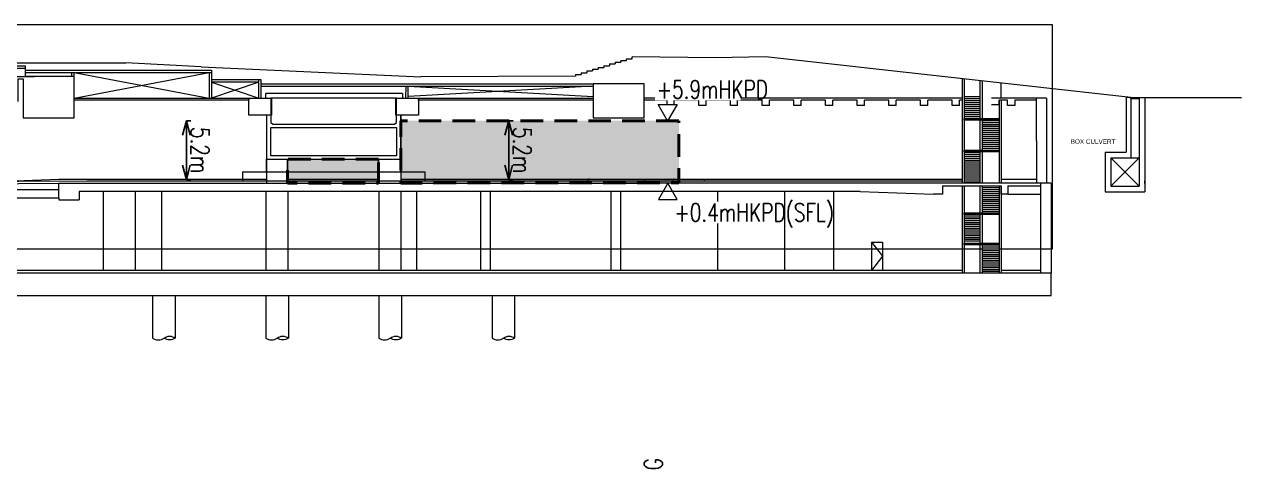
# Model space of a CAD drawing. Header units: millimetres. Extents: x 829698 to 839067, y 817400 to 823544.
# Drawn here: x 834109 to 834647, y 823348 to 823544 of the extents above; entities that cross this region are included whole.
import ezdxf
from ezdxf.enums import TextEntityAlignment as Align

# ---------------------------------------------------------------- set-up
doc = ezdxf.new("R2010")
doc.units = ezdxf.units.MM
doc.linetypes.add('DASHED2', pattern=[0.375, 0.25, -0.125])
for name, color, linetype, lineweight in [('01-feature', 8, 'Continuous', 13), ('01-occup', 7, 'DASHED2', 50), ('01-txt', 7, 'Continuous', 20), ('02-txt', 7, 'Continuous', 25)]:
    doc.layers.add(name, color=color, linetype=linetype, lineweight=lineweight)
doc.layers.add('01-hatch', color=7, linetype='Continuous', lineweight=0, true_color=0xa8def7)
doc.layers.add('viewport', color=2, linetype='Continuous', lineweight=20, plot=False)
doc.styles.add('ROMANS', font='romans.shx', dxfattribs={"width": 0.75})
doc.styles.add('SECTION 2104 & 2105$0$3A35X-MAGP-P-B02-0$0$Kowloon_standard', font='arial.ttf', dxfattribs={"width": 0.8, "height": 2.5})
doc.styles.get("Standard").update_dxf_attribs({"font": 'arial.ttf'})
doc.dimstyles.new('ISO-25', dxfattribs={"dimtxt": 2.5, "dimasz": 2.5, "dimexe": 1.25, "dimexo": 0.625, "dimtad": 1, "dimtxsty": 'Standard', "dimcen": 2.5, "dimadec": 0, "dimazin": 0, "dimtfac": 1, "dimtmove": 0, "dimatfit": 3, "dimfxl": 1, "dimarcsym": 0})

# ---------------------------------------------------------------- blocks, each defined once
blk = doc.blocks.new('_Open30')
at = {"color": 0, "linetype": 'ByBlock', "lineweight": -2}
for p, q in [((-1, 0.268), (0, 0)), ((0, 0), (-1, -0.268)), ((0, 0), (-1, 0))]:
    blk.add_line(p, q, dxfattribs=at)
blk = doc.blocks.new('*D90')
at = {"layer": '01-txt', "color": 0, "lineweight": -2, "ltscale": 4, "transparency": 16777216}
for p, q in [((834180.43, 823501.58), (834182.43, 823501.58)), ((834180.43, 823495.18), (834180.43, 823481.98)), ((834180.56, 823475.58), (834182.43, 823475.58))]:
    blk.add_line(p, q, dxfattribs=at)
at = {"layer": 'Defpoints', "color": 0, "ltscale": 4, "transparency": 16777216}
for p in [(834180.11, 823501.58), (834180.11, 823475.58, 0.87), (834180.43, 823475.58)]:
    blk.add_point(p, dxfattribs=at)
at = {"layer": '01-txt', "color": 0, "lineweight": -2, "ltscale": 4, "transparency": 16777216, "xscale": 6.4, "yscale": 6.4, "zscale": 6.4}
for p, rotation in [((834180.43, 823501.58), 90.00443355316807), ((834180.43, 823475.58), 270.0044335531681)]:
    blk.add_blockref('_Open30', p, dxfattribs=dict(at, rotation=rotation))
at = {"layer": '01-txt', "color": 0, "ltscale": 4, "transparency": 16777216, "insert": (834186.43, 823488.58), "char_height": 8, "attachment_point": 5, "rotation": 270.0044, "style": 'ROMANS'}
blk.add_mtext('5.2m', dxfattribs=at)
blk = doc.blocks.new('*D91')
at = {"layer": '01-txt', "color": 0, "lineweight": -2, "ltscale": 4, "transparency": 16777216}
for p, q in [((834322.88, 823501.58), (834324.88, 823501.58)), ((834322.88, 823495.18), (834322.88, 823481.98)), ((834322.92, 823475.58), (834324.88, 823475.58))]:
    blk.add_line(p, q, dxfattribs=at)
at = {"layer": 'Defpoints', "color": 0, "ltscale": 4, "transparency": 16777216}
for p in [(834322.46, 823501.58), (834322.46, 823475.58, 0.54), (834322.88, 823475.58)]:
    blk.add_point(p, dxfattribs=at)
at = {"layer": '01-txt', "color": 0, "lineweight": -2, "ltscale": 4, "transparency": 16777216, "xscale": 6.4, "yscale": 6.4, "zscale": 6.4}
for p, rotation in [((834322.88, 823501.58), 90.0027542604437), ((834322.88, 823475.58), 270.0027542604437)]:
    blk.add_blockref('_Open30', p, dxfattribs=dict(at, rotation=rotation))
at = {"layer": '01-txt', "color": 0, "ltscale": 4, "transparency": 16777216, "insert": (834328.88, 823488.58), "char_height": 8, "attachment_point": 5, "rotation": 270.0028, "style": 'ROMANS'}
blk.add_mtext('5.2m', dxfattribs=at)

msp = doc.modelspace()

# ---------------------------------------------------------------- hatches: boundary and pattern name
at = {"layer": '01-hatch'}
h = msp.add_hatch(color=256, dxfattribs=at)
h.dxf.hatch_style = 1
h.paths.add_polyline_path([(834398.108, 823501.58), (834275.158, 823501.58), (834275.158, 823484.58), (834275.158, 823474.08), (834285.768, 823474.08), (834398.108, 823474.098)])
h = msp.add_hatch(color=256, dxfattribs=at)
h.dxf.hatch_style = 1
h.paths.add_polyline_path([(834265.361, 823484.58), (834225.158, 823484.58), (834225.158, 823474.08), (834265.361, 823474.08)])

# ---------------------------------------------------------------- linework, layer by layer
at = {"layer": '01-feature'}
for p, q in [((834377.539, 823528.958, 1), (834377.539, 823529.73, 1)), ((834414.301, 823529.33, 1), (834377.539, 823529.73, 1)), ((834436.391, 823529.83, 1), (834414.301, 823529.33, 1)), ((834597.842, 823511.78, 1), (834436.391, 823529.83, 1)), ((833723.867, 823527.08, 1), (834153.725, 823527.08, 1)), ((834065.316, 823525.83, 1), (834109.294, 823525.83, 1)), ((834066.316, 823524.83, 1), (834109.294, 823524.83, 1)), ((834109.294, 823521.08, 1), (834109.294, 823525.83, 1)), ((834187.026, 823525.33, 1), (834153.725, 823527.08, 1)), ((834187.026, 823525.33, 1), (834284.049, 823520.98, 1)), ((834359.983, 823524.321, 1), (834359.983, 823523.549, 1)), ((834359.983, 823524.321, 1), (834362.483, 823524.321, 1)), ((834362.483, 823525.094, 1), (834362.483, 823524.321, 1)), ((834362.483, 823525.094, 1), (834364.983, 823525.094, 1)), ((834364.983, 823525.867, 1), (834364.983, 823525.094, 1)), ((834364.983, 823525.867, 1), (834367.483, 823525.867, 1)), ((834367.483, 823526.639, 1), (834367.483, 823525.867, 1)), ((834367.483, 823526.639, 1), (834369.983, 823526.639, 1)), ((834369.983, 823527.412, 1), (834369.983, 823526.639, 1)), ((834369.983, 823527.412, 1), (834372.483, 823527.412, 1)), ((834372.483, 823528.185, 1), (834372.483, 823527.412, 1)), ((834372.483, 823528.185, 1), (834374.983, 823528.185, 1)), ((834374.983, 823528.185, 1), (834374.983, 823528.958, 1)), ((834374.983, 823528.958, 1), (834377.539, 823528.958, 1)), ((834109.294, 823523.83, 1), (834191.495, 823523.83, 1)), ((834109.294, 823522.83, 1), (834191.495, 823522.83, 1)), ((834129.794, 823521.08, 1), (834129.794, 823522.83, 1)), ((834130.794, 823517.83, 1), (834130.794, 823522.83, 1)), ((834130.794, 823511.58, 1), (834190.495, 823522.83, 1)), ((834130.794, 823522.83, 1), (834190.495, 823511.58, 1)), ((834190.495, 823522.83, 1), (834190.495, 823511.58, 1)), ((834191.495, 823523.83, 1), (834191.495, 823511.58, 1)), ((834213.506, 823519.58, 1), (834191.495, 823519.58, 1)), ((834212.506, 823511.58, 1), (834212.506, 823519.58, 1)), ((834213.506, 823511.58, 1), (834213.506, 823519.58, 1)), ((834352.488, 823521.23, 1), (834284.049, 823520.98, 1)), ((834352.488, 823522.003, 1), (834354.982, 823522.003, 1)), ((834352.488, 823522.003, 1), (834352.488, 823521.23, 1)), ((834354.982, 823522.776, 1), (834357.482, 823522.776, 1)), ((834354.982, 823522.776, 1), (834354.982, 823522.003, 1)), ((834357.482, 823523.549, 1), (834359.983, 823523.549, 1)), ((834357.482, 823523.549, 1), (834357.482, 823522.776, 1)), ((834523.353, 823520.108, 1), (834523.353, 823474.08, 1)), ((834524.253, 823520.008, 1), (834524.253, 823474.08, 1)), ((834531.277, 823502.605, 1), (834531.277, 823519.222, 1)), ((834532.277, 823502.605, 1), (834532.277, 823519.11, 1)), ((834191.495, 823518.58, 1), (834212.506, 823511.58, 1)), ((834212.506, 823518.58, 1), (834191.495, 823511.58, 1)), ((834212.506, 823518.58, 1), (834191.495, 823518.58, 1)), ((834213.506, 823517.83, 1), (834360.219, 823517.83, 1)), ((834213.506, 823516.83, 1), (834360.219, 823516.83, 1)), ((834275.897, 823513.58, 1), (834215.468, 823513.58, 1)), ((834215.468, 823511.639, 1), (834215.468, 823513.58, 1)), ((834275.897, 823513.58, 1), (834275.897, 823511.58, 1)), ((834277.428, 823511.58, 1), (834277.506, 823516.83, 1)), ((834278.506, 823511.58, 1), (834278.506, 823516.83, 1)), ((834360.219, 823516.83, 1), (834278.506, 823512.33, 1)), ((834278.506, 823516.83, 1), (834360.219, 823512.33, 1)), ((834540.485, 823518.193, 1), (834540.485, 823511.58, 1)), ((834392.997, 823508.58, 1), (834392.997, 823510.58, 1)), ((834395.997, 823508.58, 1), (834395.997, 823510.58, 1)), ((834406.872, 823510.58, 1), (834395.997, 823510.58, 1)), ((834406.872, 823508.33, 1), (834406.872, 823510.58, 1)), ((834410.122, 823508.33, 1), (834406.872, 823508.33, 1)), ((834410.122, 823508.33, 1), (834410.122, 823510.58, 1)), ((834420.997, 823510.58, 1), (834410.122, 823510.58, 1)), ((834420.997, 823508.33, 1), (834420.997, 823510.58, 1)), ((834423.997, 823508.33, 1), (834420.997, 823508.33, 1)), ((834423.997, 823508.33, 1), (834423.997, 823510.58, 1)), ((834434.872, 823510.58, 1), (834423.997, 823510.58, 1)), ((834434.872, 823508.33, 1), (834434.872, 823510.58, 1)), ((834438.122, 823508.33, 1), (834434.872, 823508.33, 1)), ((834438.122, 823508.33, 1), (834438.122, 823510.58, 1)), ((834448.872, 823510.58, 1), (834438.122, 823510.58, 1)), ((834448.872, 823508.33, 1), (834448.872, 823510.58, 1)), ((834452.122, 823508.33, 1), (834448.872, 823508.33, 1)), ((834452.122, 823508.33, 1), (834452.122, 823510.58, 1)), ((834462.872, 823510.58, 1), (834452.122, 823510.58, 1)), ((834462.872, 823508.33, 1), (834462.872, 823510.58, 1)), ((834466.122, 823508.33, 1), (834462.872, 823508.33, 1)), ((834466.122, 823508.33, 1), (834466.122, 823510.58, 1)), ((834476.872, 823510.58, 1), (834466.122, 823510.58, 1)), ((834476.872, 823508.33, 1), (834476.872, 823510.58, 1)), ((834480.122, 823508.33, 1), (834476.872, 823508.33, 1)), ((834480.122, 823508.33, 1), (834480.122, 823510.58, 1)), ((834490.872, 823510.58, 1), (834480.122, 823510.58, 1)), ((834490.872, 823508.33, 1), (834490.872, 823510.58, 1)), ((834494.122, 823508.33, 1), (834490.872, 823508.33, 1)), ((834494.122, 823508.33, 1), (834494.122, 823510.58, 1)), ((834504.872, 823510.58, 1), (834494.122, 823510.58, 1)), ((834504.872, 823508.33, 1), (834504.872, 823510.58, 1)), ((834508.122, 823508.33, 1), (834504.872, 823508.33, 1)), ((834508.122, 823508.33, 1), (834508.122, 823510.58, 1)), ((834518.92, 823510.58, 1), (834508.122, 823510.58, 1)), ((834518.92, 823508.33, 1), (834518.92, 823510.58, 1)), ((834522.119, 823508.33, 1), (834518.92, 823508.33, 1)), ((834522.119, 823508.33, 1), (834522.119, 823510.58, 1)), ((834523.31, 823510.58, 1), (834522.119, 823510.58, 1)), ((834524.194, 823512.23, 1), (834531.277, 823512.23, 1)), ((834524.194, 823511.355, 1), (834531.277, 823511.355, 1)), ((834524.194, 823510.48, 1), (834531.277, 823510.48, 1)), ((834524.194, 823509.605, 1), (834531.277, 823509.605, 1)), ((834524.194, 823508.73, 1), (834531.277, 823508.73, 1)), ((834560.567, 823511.58, 1), (834536.34, 823511.58, 1)), ((834539.628, 823508.574, 1), (834536.34, 823508.574, 1)), ((834539.628, 823510.58, 1), (834539.628, 823474.08, 1)), ((834539.628, 823508.574, 1), (834539.628, 823510.58, 1)), ((834543.379, 823510.58, 1), (834539.628, 823510.58, 1)), ((834540.528, 823510.58, 1), (834540.528, 823474.08, 1)), ((834556.084, 823510.58, 1), (834546.626, 823510.58, 1)), ((834556.078, 823511.58, 1), (834556.172, 823474.08, 1)), ((834560.567, 823511.58, 1), (834560.622, 823474.08, 1)), ((834595.842, 823511.78, 1), (834595.842, 823487.7, 1)), ((834597.842, 823511.78, 1), (834595.842, 823511.78, 1)), ((834597.842, 823511.78, 1), (834597.842, 823485.2, 1)), ((834601.592, 823511.78, 1), (834601.592, 823472.7, 1)), ((834601.592, 823511.78, 1), (834646.883, 823511.78, 1)), ((834604.092, 823511.78, 1), (834604.092, 823470.2, 1)), ((834215.863, 823504.08), (834215.863, 823474.08)), ((834275.158, 823504.08), (834275.158, 823474.08)), ((834524.194, 823507.855, 1), (834531.277, 823507.855, 1)), ((834524.194, 823506.98, 1), (834531.277, 823506.98, 1)), ((834524.194, 823506.105, 1), (834531.277, 823506.105, 1)), ((834524.194, 823505.23, 1), (834531.277, 823505.23, 1)), ((834524.194, 823504.355, 1), (834531.277, 823504.355, 1)), ((834524.194, 823503.48, 1), (834531.277, 823503.48, 1)), ((834531.277, 823488.605, 1), (834531.277, 823501.855, 1)), ((834532.277, 823488.605, 1), (834532.277, 823501.855, 1)), ((834532.277, 823501.73, 1), (834539.58, 823501.73, 1)), ((834532.277, 823500.855, 1), (834539.58, 823500.855, 1)), ((834532.277, 823499.98, 1), (834539.58, 823499.98, 1)), ((834532.277, 823499.105, 1), (834539.58, 823499.105, 1)), ((834532.277, 823498.23, 1), (834539.58, 823498.23, 1)), ((834532.277, 823497.355, 1), (834539.58, 823497.355, 1)), ((834532.277, 823496.48, 1), (834539.585, 823496.48, 1)), ((834532.277, 823495.605, 1), (834539.585, 823495.605, 1)), ((834532.277, 823494.73, 1), (834539.585, 823494.73, 1)), ((834532.277, 823493.855, 1), (834539.585, 823493.855, 1)), ((834532.277, 823492.98, 1), (834539.585, 823492.98, 1)), ((834532.277, 823492.105, 1), (834539.585, 823492.105, 1)), ((834524.164, 823487.73, 1), (834531.273, 823487.73, 1)), ((834524.252, 823486.855, 1), (834531.273, 823486.855, 1)), ((834531.277, 823474.08, 1), (834531.277, 823487.855, 1)), ((834532.277, 823491.23, 1), (834539.585, 823491.23, 1)), ((834532.277, 823490.355, 1), (834539.585, 823490.355, 1)), ((834532.277, 823489.48, 1), (834539.585, 823489.48, 1)), ((834532.277, 823474.08, 1), (834532.277, 823487.855, 1)), ((834586.593, 823487.7, 1), (834586.593, 823470.2, 1)), ((834586.593, 823487.7, 1), (834595.842, 823487.7, 1)), ((834215.863, 823479.08, 1), (834215.863, 823484.58, 1)), ((834225.158, 823479.08, 1), (834225.158, 823484.58, 1)), ((834225.158, 823484.58), (834225.158, 823474.08)), ((834265.361, 823479.08, 1), (834265.361, 823484.58, 1)), ((834265.361, 823484.58), (834265.361, 823474.08)), ((834275.158, 823479.08, 1), (834275.158, 823484.58, 1)), ((834524.164, 823485.105, 1), (834531.273, 823485.105, 1)), ((834524.168, 823481.605, 1), (834531.277, 823481.605, 1)), ((834524.205, 823485.98, 1), (834531.273, 823485.98, 1)), ((834524.205, 823483.355, 1), (834531.273, 823483.355, 1)), ((834524.21, 823482.48, 1), (834531.277, 823482.48, 1)), ((834524.252, 823484.23, 1), (834531.273, 823484.23, 1)), ((834589.092, 823485.2, 1), (834589.092, 823472.7, 1)), ((834589.092, 823485.2, 1), (834597.842, 823485.2, 1)), ((834589.092, 823485.2, 1), (834601.592, 823472.7, 1)), ((834601.592, 823485.2, 1), (834589.092, 823472.7, 1)), ((834597.842, 823485.2, 1), (834601.592, 823485.2, 1)), ((834205.254, 823479.08, 1), (834285.768, 823479.08, 1)), ((834205.254, 823479.08, 1), (834205.254, 823475.08, 1)), ((834285.768, 823479.08, 1), (834285.768, 823475.08, 1)), ((834524.168, 823478.98, 1), (834531.277, 823478.98, 1)), ((834524.168, 823476.355, 1), (834531.277, 823476.355, 1)), ((834524.21, 823479.855, 1), (834531.277, 823479.855, 1)), ((834524.21, 823477.23, 1), (834531.277, 823477.23, 1)), ((834524.256, 823480.73, 1), (834531.277, 823480.73, 1)), ((834524.256, 823478.105, 1), (834531.277, 823478.105, 1)), ((834123.994, 823475.58, 1), (834013.508, 823471.48)), ((834067.494, 823471.28, 1), (834123.994, 823471.28, 1)), ((834215.863, 823475.58, 0.787), (834123.994, 823475.58, 1)), ((834123.994, 823467.53, 1), (834123.994, 823474.08, 1)), ((834132.994, 823470.33, 1), (834132.994, 823466.58, 1)), ((834265.361, 823475.58, 0.673), (834225.158, 823475.58, 0.766)), ((834523.353, 823475.58, 0.076), (834275.158, 823475.58, 0.65)), ((834282.136, 823470.33, 1), (834282.136, 823435.48, 1)), ((834367.997, 823470.538, 1), (834367.997, 823435.48, 1)), ((834372.247, 823470.538, 1), (834372.247, 823435.48, 1)), ((834415.138, 823470.33, 1), (834415.138, 823435.48, 1)), ((834444.763, 823470.33, 1), (834444.763, 823435.48, 1)), ((834466.472, 823470.33, 1), (834466.472, 823435.48, 1)), ((834478.222, 823470.33, 1), (834510.638, 823469.08, 1)), ((834523.353, 823472.83, 1), (834523.353, 823434.455, 1)), ((834524.215, 823474.605, 1), (834531.277, 823474.605, 1)), ((834524.253, 823472.83, 1), (834524.253, 823434.455, 1)), ((834524.256, 823475.48, 1), (834531.277, 823475.48, 1)), ((834531.277, 823460.855, 1), (834531.277, 823472.83, 1)), ((834532.277, 823460.855, 1), (834532.277, 823472.83, 1)), ((834532.277, 823472.027, 1), (834539.585, 823472.027, 1)), ((834532.277, 823471.168, 1), (834539.585, 823471.168, 1)), ((834532.277, 823470.308, 1), (834539.585, 823470.308, 1)), ((834539.628, 823472.83, 1), (834539.628, 823434.455, 1)), ((834556.172, 823475.58), (834540.528, 823475.58, 0.036)), ((834540.528, 823472.83, 1), (834540.528, 823434.455, 1)), ((834557.911, 823474.08, 1), (834557.911, 823434.455, 1)), ((834562.638, 823474.08, 1), (834562.638, 823434.255, 1)), ((834589.092, 823472.7, 1), (834601.592, 823472.7, 1)), ((834604.092, 823473.83, 1), (834604.092, 823475.08, 1)), ((834071.244, 823467.53, 1), (834123.994, 823467.53, 1)), ((834123.994, 823467.53, 1), (834123.994, 823466.58, 1)), ((834123.994, 823466.58, 1), (834132.994, 823466.58, 1)), ((834532.277, 823469.449, 1), (834539.585, 823469.449, 1)), ((834532.277, 823468.59, 1), (834539.585, 823468.59, 1)), ((834532.277, 823467.73, 1), (834539.585, 823467.73, 1)), ((834532.277, 823466.871, 1), (834539.585, 823466.871, 1)), ((834532.277, 823466.012, 1), (834539.585, 823466.012, 1)), ((834532.277, 823465.152, 1), (834539.585, 823465.152, 1)), ((834543.485, 823469.08, 1), (834557.911, 823469.08, 1)), ((834586.593, 823470.2, 1), (834604.092, 823470.2, 1)), ((834524.21, 823460.024, 1), (834531.277, 823460.024, 1)), ((834531.277, 823447.555, 1), (834531.277, 823460.105, 1)), ((834532.277, 823464.293, 1), (834539.585, 823464.293, 1)), ((834532.277, 823463.433, 1), (834539.585, 823463.433, 1)), ((834532.277, 823462.574, 1), (834539.585, 823462.574, 1)), ((834532.277, 823461.715, 1), (834539.585, 823461.715, 1)), ((834532.277, 823447.555, 1), (834532.277, 823460.105, 1)), ((834524.21, 823459.193, 1), (834531.277, 823459.193, 1)), ((834524.21, 823458.362, 1), (834531.277, 823458.362, 1)), ((834524.21, 823457.53, 1), (834531.277, 823457.53, 1)), ((834524.21, 823456.699, 1), (834531.277, 823456.699, 1)), ((834524.21, 823455.868, 1), (834531.277, 823455.868, 1)), ((834524.21, 823455.037, 1), (834531.277, 823455.037, 1)), ((834524.21, 823454.205, 1), (834531.277, 823454.205, 1)), ((834524.21, 823453.374, 1), (834531.277, 823453.374, 1)), ((834524.21, 823452.543, 1), (834531.277, 823452.543, 1)), ((834524.21, 823451.712, 1), (834531.277, 823451.712, 1)), ((834524.21, 823450.88, 1), (834531.277, 823450.88, 1)), ((834524.21, 823450.049, 1), (834531.277, 823450.049, 1)), ((834524.21, 823449.218, 1), (834531.277, 823449.218, 1)), ((834483.223, 823447.98, 1), (834488.123, 823441.73, 1)), ((834483.223, 823447.98, 1), (834483.223, 823435.48, 1)), ((834488.123, 823447.98, 1), (834488.123, 823435.48, 1)), ((834531.277, 823448.387, 1), (834524.21, 823448.387, 1)), ((834531.277, 823434.455, 1), (834531.277, 823446.805, 1)), ((834532.277, 823434.455, 1), (834532.277, 823446.805, 1)), ((834532.277, 823446.724, 1), (834539.585, 823446.724, 1)), ((834532.277, 823445.893, 1), (834539.585, 823445.893, 1)), ((834532.277, 823445.062, 1), (834539.585, 823445.062, 1)), ((834532.277, 823444.23, 1), (834539.585, 823444.23, 1)), ((834532.277, 823443.399, 1), (834539.585, 823443.399, 1)), ((834488.123, 823441.73, 1), (834483.223, 823435.48, 1)), ((834532.277, 823442.568, 1), (834539.585, 823442.568, 1)), ((834532.277, 823441.737, 1), (834539.585, 823441.737, 1)), ((834532.277, 823440.905, 1), (834539.585, 823440.905, 1)), ((834532.277, 823440.074, 1), (834539.585, 823440.074, 1)), ((834532.277, 823439.243, 1), (834539.585, 823439.243, 1)), ((834532.277, 823438.412, 1), (834539.585, 823438.412, 1)), ((834523.31, 823435.48, 1), (833978.261, 823435.48, 1)), ((834532.277, 823437.58, 1), (834539.585, 823437.58, 1)), ((834532.277, 823436.749, 1), (834539.585, 823436.749, 1)), ((834532.277, 823435.918, 1), (834539.585, 823435.918, 1)), ((834532.277, 823435.087, 1), (834539.585, 823435.087, 1)), ((834557.911, 823435.48, 1), (834540.485, 823435.48, 1)), ((834562.638, 823424.455, 1), (834562.638, 823434.255, 1)), ((834165.495, 823424.455, 1), (834165.495, 823405.61, 1)), ((834175.495, 823424.455, 1), (834175.495, 823405.61, 1)), ((834215.485, 823424.455, 1), (834215.485, 823405.61, 1)), ((834225.485, 823424.455, 1), (834225.485, 823405.61, 1)), ((834265.485, 823424.455, 1), (834265.485, 823405.61, 1)), ((834275.485, 823424.455, 1), (834275.485, 823405.61, 1)), ((834315.524, 823424.455, 1), (834315.524, 823405.61, 1)), ((834325.524, 823424.455, 1), (834325.524, 823405.61, 1))]:
    msp.add_line(p, q, dxfattribs=at)
at = {"layer": '01-feature', "elevation": 1}
for points in [[(834065.316, 823520.33), (834065.316, 823521.08), (834109.294, 823521.08), (834113.289, 823521.08)], [(834106.116, 823510.08), (834106.116, 823520.08), (834108.294, 823520.08), (834108.294, 823502.83), (834130.794, 823502.83), (834130.794, 823517.83)], [(834130.794, 823521.08), (834109.294, 823521.08)], [(834360.219, 823517.83), (834360.219, 823502.83), (834382.719, 823502.83), (834382.719, 823511.58)], [(834382.719, 823511.58), (834382.719, 823517.83), (834360.219, 823517.83)], [(834273.308, 823511.58), (834217.716, 823511.58), (834217.716, 823500.83), (834218.591, 823500.08), (834272.433, 823500.08), (834273.308, 823500.83), (834273.308, 823511.58)], [(834523.31, 823511.58), (834382.708, 823511.58)], [(834392.997, 823510.58), (834382.708, 823510.58)], [(834395.997, 823508.58), (834392.997, 823508.58)], [(834546.626, 823510.58), (834546.626, 823508.33), (834543.379, 823508.33), (834543.379, 823510.58)], [(834215.863, 823504.08), (834215.863, 823504.08), (834215.863, 823484.58), (834275.158, 823484.58), (834275.158, 823504.08)], [(834272.433, 823500.08), (834273.308, 823500.83), (834273.308, 823504.08)], [(833166.382, 823497.783), (833183.465, 823496.53), (833436.447, 823477.98), (833519.642, 823473.23), (833550.384, 823472.03), (833599.168, 823469.83), (833667.162, 823467.78), (833724.402, 823467.08), (833788.43, 823467.08), (833838.564, 823467.38), (833886.367, 823468.23), (833934.59, 823469.63), (833985.465, 823471.63), (833994.835, 823471.78), (834025.01, 823473.23), (834058.391, 823474.28), (834106.312, 823474.88), (834136.364, 823475.08)], [(834217.968, 823498.58), (834273.308, 823498.58), (834273.308, 823486.08), (834217.716, 823486.08), (834217.716, 823498.58), (834217.968, 823498.58), (834217.968, 823498.58)], [(833167.285, 823496.714), (833436.382, 823476.982), (833519.594, 823472.231), (833550.342, 823471.031), (833599.13, 823468.831), (833667.141, 823466.781), (833724.396, 823466.08), (833788.433, 823466.08), (833838.576, 823466.38), (833886.391, 823467.231), (833934.624, 823468.631), (833985.493, 823470.631), (833994.867, 823470.781), (834025.05, 823472.231), (834058.413, 823473.281), (834106.321, 823473.88), (834123.994, 823474.08)], [(834123.994, 823474.08), (834382.721, 823474.08)], [(834123.994, 823474.08), (834382.721, 823474.08)], [(834478.222, 823470.33), (834132.994, 823470.33)], [(834478.222, 823470.33), (834132.994, 823470.33)], [(834136.364, 823475.08), (834523.31, 823475.08)], [(834136.364, 823475.08), (834523.31, 823475.08)], [(834143.761, 823435.48), (834143.761, 823470.33)], [(834157.878, 823435.48), (834157.878, 823470.33)], [(834169.628, 823435.48), (834169.628, 823470.33)], [(834215.613, 823435.48), (834215.613, 823470.538)], [(834225.41, 823435.48), (834225.41, 823470.538)], [(834265.613, 823435.48), (834265.613, 823470.538)], [(834275.41, 823435.48), (834275.41, 823470.538)], [(834310.636, 823435.48), (834310.636, 823470.538)], [(834314.886, 823435.48), (834314.886, 823470.538)], [(834562.638, 823474.08), (834374.511, 823474.08)], [(834562.638, 823474.08), (834374.511, 823474.08)], [(834514.638, 823472.83), (834514.638, 823469.08), (834510.638, 823469.08)], [(834514.638, 823472.83), (834540.485, 823472.83)], [(834543.485, 823472.83), (834543.485, 823469.08), (834540.528, 823469.08), (834540.528, 823472.83)], [(834543.485, 823472.83), (834557.911, 823472.83)], [(834483.223, 823447.98), (834488.123, 823447.98)], [(833641.927, 823411.455), (833978.261, 823411.455), (833978.261, 823434.455), (834562.638, 823434.455)], [(833161.282, 823410.455), (833622.927, 823410.455), (833631.927, 823401.455), (833982.011, 823401.455), (834005.011, 823424.455), (834562.638, 823424.455)]]:
    msp.add_lwpolyline(points, dxfattribs=at)
for points in [[(834130.794, 823511.58), (834208.006, 823511.58), (834208.006, 823510.58), (834130.794, 823510.58)], [(834208.006, 823511.58), (834218.006, 823511.58), (834218.006, 823504.08), (834208.006, 823504.08)], [(834273.006, 823511.58), (834283.006, 823511.58), (834283.006, 823504.08), (834273.006, 823504.08)], [(834283.006, 823511.58), (834360.219, 823511.58), (834360.219, 823510.58), (834283.006, 823510.58)], [(834597.842, 823511.78), (834601.592, 823511.78), (834601.592, 823511.28), (834597.842, 823511.28)], [(834539.585, 823502.605), (834539.585, 823501.855), (834524.21, 823501.855), (834524.21, 823502.605)], [(834539.585, 823488.605), (834539.585, 823487.855), (834524.21, 823487.855), (834524.21, 823488.605)], [(834539.585, 823460.855), (834539.585, 823460.105), (834524.21, 823460.105), (834524.21, 823460.855)], [(834539.585, 823447.555), (834539.585, 823446.805), (834524.21, 823446.805), (834524.21, 823447.555)]]:
    msp.add_lwpolyline(points, close=True, dxfattribs=at)
at = {"layer": '01-feature'}
msp.add_lwpolyline([(834273.006, 823511.58), (834218.006, 823511.58), (834218.006, 823504.08), (834217.716, 823504.08), (834217.716, 823500.83), (834218.591, 823500.08), (834272.433, 823500.08), (834273.308, 823500.83), (834273.308, 823504.08), (834273.006, 823504.08)], close=True, dxfattribs=at)
at = {"layer": '01-feature', "extrusion": (-5.43782e-09, -7.09794e-07, 1), "elevation": -2.729}
for points in [[(834358.194, 823475.83), (834357.944, 823475.43), (834357.944, 823475.08)], [(834358.569, 823475.83), (834358.569, 823475.83), (834358.194, 823475.83)], [(834358.569, 823475.83), (834382.701, 823475.83)], [(834395.701, 823475.83), (834395.451, 823475.43), (834395.451, 823475.08)], [(834396.076, 823475.83), (834396.076, 823475.83), (834395.701, 823475.83)], [(834396.076, 823475.83), (834408.628, 823475.83)]]:
    msp.add_lwpolyline(points, dxfattribs=at)
at = {"layer": '01-feature', "extrusion": (5.43367e-09, -7.09794e-07, 1), "elevation": -2.761}
for points in [[(834382.701, 823475.83), (834382.951, 823475.43), (834382.951, 823475.08)], [(834408.628, 823475.83), (834408.628, 823475.83), (834409.003, 823475.83)], [(834409.003, 823475.83), (834409.253, 823475.43), (834409.253, 823475.08)]]:
    msp.add_lwpolyline(points, dxfattribs=at)
at = {"layer": '01-feature', "elevation": 1}
for points in [[(834165.495, 823405.61, 0.3281706), (834170.573, 823405.61, -0.3389718), (834175.495, 823405.61, -0.3389718), (834170.573, 823405.61, -0.5058307)], [(834215.485, 823405.61, 0.3281706), (834220.563, 823405.61, -0.3389718), (834225.485, 823405.61, -0.3389718), (834220.563, 823405.61, -0.5058307)], [(834265.485, 823405.61, 0.3281706), (834270.563, 823405.61, -0.3389718), (834275.485, 823405.61, -0.3389718), (834270.563, 823405.61, -0.5058307)], [(834315.524, 823405.61, 0.3281706), (834320.602, 823405.61, -0.3389718), (834325.524, 823405.61, -0.3389718), (834320.602, 823405.61, -0.5058307)]]:
    msp.add_lwpolyline(points, format="xyb", dxfattribs=at)
at = {"layer": '01-occup', "lineweight": 40, "ltscale": 40, "flags": 128}
for points in [[(834398.108, 823501.58), (834275.158, 823501.58), (834275.158, 823484.58), (834275.158, 823474.08), (834285.768, 823474.08), (834398.108, 823474.098)], [(834265.361, 823484.58), (834225.158, 823484.58), (834225.158, 823474.08), (834265.361, 823474.08)]]:
    msp.add_lwpolyline(points, close=True, dxfattribs=at)
at = {"layer": '02-txt', "lineweight": 20}
for points in [[(834393.144, 823501.581), (834388.987, 823508.781), (834397.301, 823508.781)], [(834393.196, 823474.064), (834389.039, 823466.864), (834397.352, 823466.864)]]:
    msp.add_lwpolyline(points, close=True, dxfattribs=at)

# ---------------------------------------------------------------- texts
at = {"layer": '01-feature', "insert": (834581.199, 823492.355, 1), "char_height": 2, "width": 26.42088, "attachment_point": 5, "rotation": 359.83957, "style": 'SECTION 2104 & 2105$0$3A35X-MAGP-P-B02-0$0$Kowloon_standard'}
msp.add_mtext('BOX CULVERT', dxfattribs=at)
at = {"layer": '01-txt', "style": 'ROMANS', "width": 0.75}
msp.add_text('G', height=8, rotation=90, dxfattribs=at).set_placement((834390.812, 823349.919), align=Align.CENTER)

# ---------------------------------------------------------------- dimensions: what is measured, and where the dimension line sits
at = {"layer": '01-txt', "ltscale": 4}
for base, p1, p2, angle, picture, middle in [((834180.429, 823475.58), (834180.111, 823501.58), (834180.113, 823475.58, 0.87), 270.00443, '*D90', (834186.428, 823488.581)), ((834322.877, 823475.58), (834322.458, 823501.58), (834322.46, 823475.58, 0.541), 270.00275, '*D91', (834328.876, 823488.581))]:
    dim = msp.add_linear_dim(base=base, p1=p1, p2=p2, angle=angle, text='5.2m', dimstyle='ISO-25', override={"dimtxt": 8, "dimasz": 6.4, "dimexe": 2, "dimexo": 2, "dimgap": 2, "dimtxsty": 'ROMANS', "dimblk1": 'Open30', "dimblk2": 'Open30', "dimsah": 1, "dimdle": 1, "dimfxl": 2, "dimfxlon": 1, "dimarcsym": 2}, dxfattribs=at)
    dim.commit()
    dim.dimension.update_dxf_attribs({"geometry": picture, "text_midpoint": middle})

# ---------------------------------------------------------------- next in the draw order: texts
at = {"layer": '01-txt', "lineweight": 20, "char_height": 8, "attachment_point": 1, "style": 'ROMANS', "bg_fill": 3, "box_fill_scale": 1.1, "bg_fill_color": 256, "bg_fill_transparency": 0}
for s, insert in [('+5.9mHKPD', (834388.402, 823519.375, -2)), ('+0.4mHKPD(SFL)', (834396.24, 823465.098, -2))]:
    msp.add_mtext_dynamic_manual_height_columns(s, width=36.26378, gutter_width=12.5, heights=[0], dxfattribs=dict(at, insert=insert))

# ---------------------------------------------------------------- next in the draw order: linework, layer by layer
at = {"layer": 'viewport', "ltscale": 4}
msp.add_lwpolyline([(834563.153, 823444.887), (832008.696, 823444.887), (832008.696, 823544.108), (834563.153, 823544.108)], close=True, dxfattribs=at)

doc.saveas('drawing.dxf')
